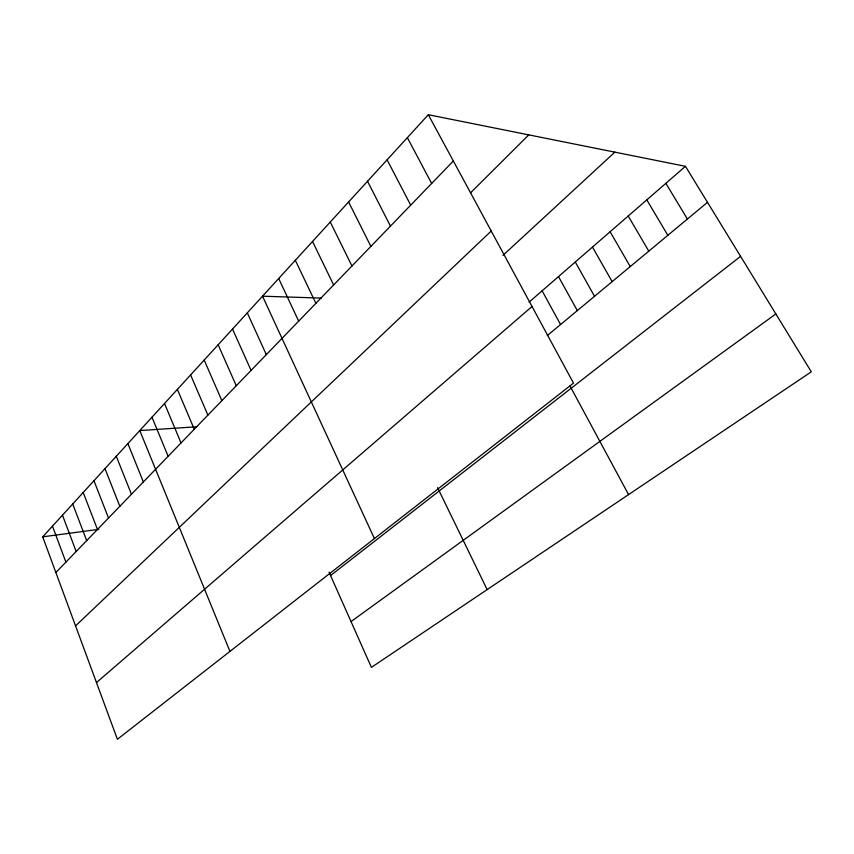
<?xml version="1.0" encoding="UTF-8"?>
<svg xmlns="http://www.w3.org/2000/svg" width="854" height="854" viewBox="0 0 854 854"><rect width="100%" height="100%" fill="white"/><g stroke="black" fill="none" stroke-linecap="round" stroke-linejoin="round"><path stroke-width="1.28" d="M428.313 114.714L573.493 383.126L117.404 739.286L42.7 536.835L428.313 114.714L685.442 166.316L811.3 371.821L371.405 667.38L329.057 572.18M55.873 572.522L453.346 161M470.511 192.897L528.775 134.868M75.568 625.897L491.231 231.039M502.953 255.378L614.859 152.151M529.138 302.092L685.442 166.316M96.481 682.57L532.042 306.49M547.265 335.611L707.496 202.323M330.562 575.553L740.589 256.36M351.026 621.573L775.859 313.952M42.7 536.835L98.786 529.352M196.772 426.765L139.778 430.565L229.95 651.399M321.317 298.089L262.53 296.199L374.426 538.575M665.864 183.322L687.406 219.04M646.798 199.889L667.839 235.309M628.224 216.019L648.794 251.151M610.119 231.744L630.231 266.597M592.473 247.073L612.147 281.639M575.276 262.007L594.523 296.295M558.495 276.589L577.325 310.6M542.119 290.808L560.555 324.552M569.992 385.976L628.576 494.594M407.358 137.654L431.654 183.461M387.108 159.826L410.699 205.152M367.53 181.251L390.449 226.118M348.603 201.982L370.882 246.379M330.274 222.04L351.944 265.989M437.568 487.623L487.154 589.612M312.532 241.458L333.615 284.958M295.345 260.278L315.873 303.33M278.682 278.511L298.676 321.136M247.308 312.852L266.309 354.645M232.523 329.036L251.076 370.422M218.154 344.77L236.27 385.752M204.191 360.057L221.88 400.654M190.602 374.938L207.885 415.14M177.376 389.403L194.274 429.231M164.512 403.494L181.027 442.938M151.98 417.211L168.142 456.282M127.886 443.589L143.355 481.944M116.293 456.271L131.441 494.274M104.989 468.643L119.827 506.305M93.972 480.717L108.501 518.026M83.212 492.48L97.463 529.459M72.718 503.977L86.681 540.625M62.481 515.186L76.166 551.513M52.468 526.139L65.897 562.135"/></g></svg>
